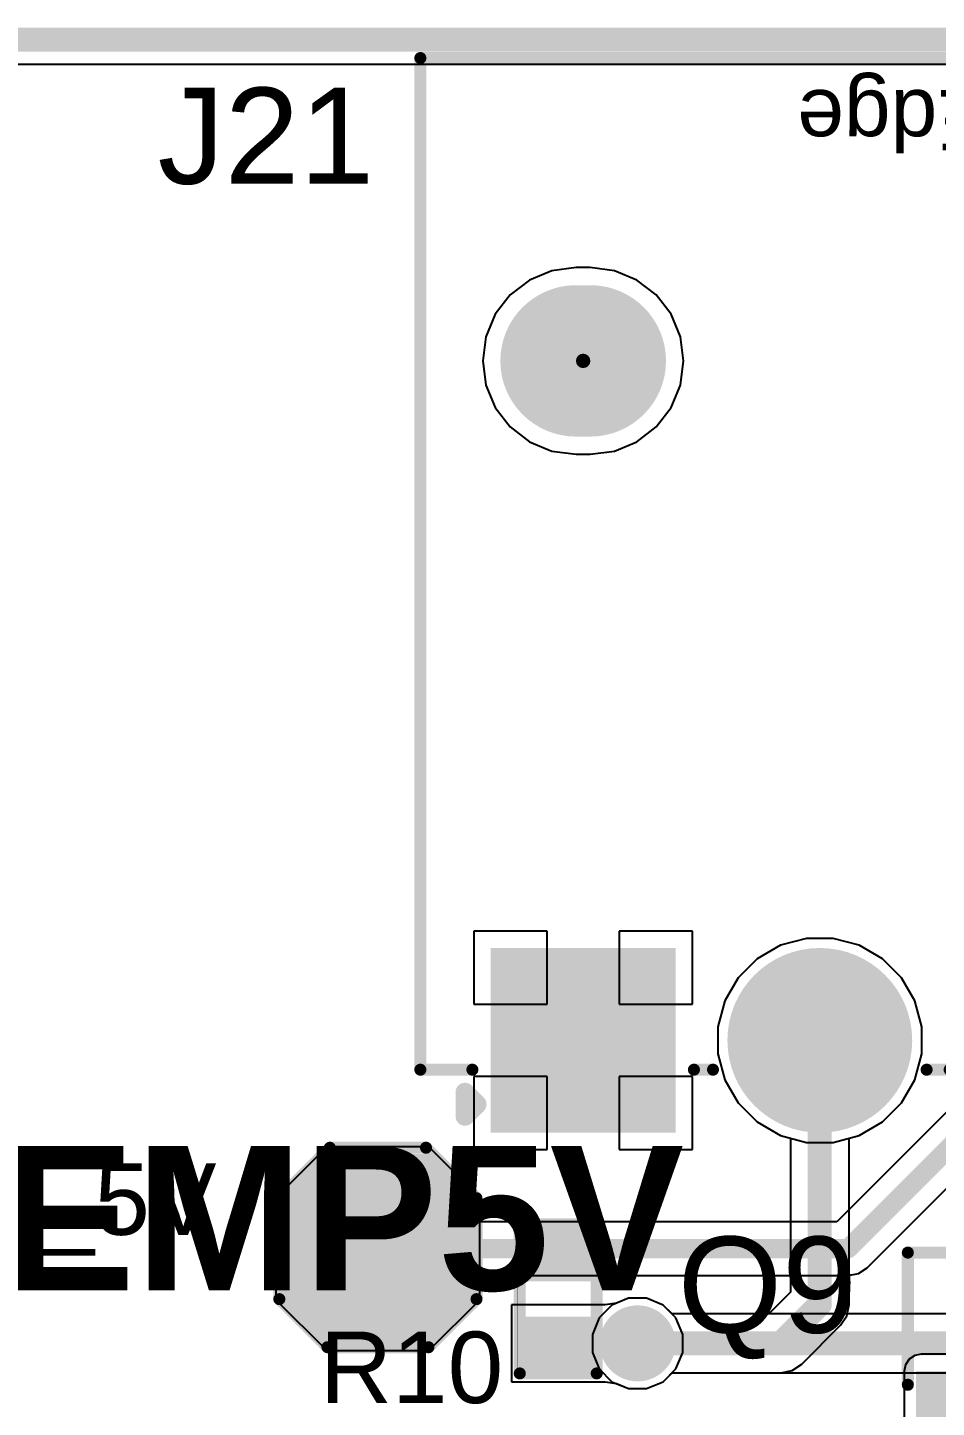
# Model space of a CAD drawing. Header units: inches. Extents: x -0.91 to 3.86, y -0.82 to 4.16.
# Drawn here: x 0.629 to 1.007, y 3.581 to 4.155 of the extents above; entities that cross this region are included whole.
import ezdxf

# ---------------------------------------------------------------- set-up
doc = ezdxf.new("R2010")
doc.units = ezdxf.units.IN
doc.header["$MEASUREMENT"] = 0
for name, color, linetype in [('Board Outline', 216, 'Continuous'), ('Bottom Layer 1', 5, 'Continuous'), ('Bottom Solder', 6, 'Continuous'), ('GND+Signal', 16, 'Continuous'), ('Mechanical 17', 56, 'Continuous'), ('Multi-Layer', 9, 'Continuous'), ('Pad Holes', 156, 'Continuous'), ('PWR+Signal', 76, 'Continuous'), ('Top Layer 1', 1, 'Continuous'), ('Top Overlay', 2, 'Continuous'), ('Top Paste', 8, 'Continuous'), ('Top Solder', 216, 'Continuous'), ('Via Holes', 16, 'Continuous')]:
    doc.layers.add(name, color=color, linetype=linetype)
doc.styles.add('Arial', font='', dxfattribs={"height": 0.2})
doc.styles.add('Arial_Bold', font='', dxfattribs={"height": 0.2})
doc.styles.get('Arial').set_extended_font_data('Arial')
doc.styles.get('Arial_Bold').set_extended_font_data('Arial', bold=True)

# ---------------------------------------------------------------- blocks, each defined once
blk = doc.blocks.new('SOT_23_82')
at = {"layer": 'Top Layer 1'}
for points in [[(-0.01614, 0.05748), (0.01614, 0.05748), (0.01614, 0.02126), (-0.01614, 0.02126)], [(-0.05354, -0.02126), (-0.02126, -0.02126), (-0.02126, -0.05748), (-0.05354, -0.05748)], [(0.02126, -0.02126), (0.05354, -0.02126), (0.05354, -0.05748), (0.02126, -0.05748)]]:
    blk.add_hatch(color=1, dxfattribs=at).paths.add_polyline_path(points)
at = {"layer": 'Top Paste'}
for points in [[(-0.01614, 0.05748), (0.01614, 0.05748), (0.01614, 0.02126), (-0.01614, 0.02126)], [(-0.05354, -0.02126), (-0.02126, -0.02126), (-0.02126, -0.05748), (-0.05354, -0.05748)], [(0.02126, -0.02126), (0.05354, -0.02126), (0.05354, -0.05748), (0.02126, -0.05748)]]:
    blk.add_hatch(color=8, dxfattribs=at).paths.add_polyline_path(points)
at = {"layer": 'Top Solder'}
for points in [[(-0.02014, 0.06148), (0.02014, 0.06148), (0.02014, 0.01726), (-0.02014, 0.01726)], [(-0.05754, -0.01726), (-0.01726, -0.01726), (-0.01726, -0.06148), (-0.05754, -0.06148)], [(0.01726, -0.01726), (0.05754, -0.01726), (0.05754, -0.06148), (0.01726, -0.06148)]]:
    blk.add_hatch(color=216, dxfattribs=at).paths.add_polyline_path(points)
at = {"layer": 'Top Overlay'}
for points in [[(-0.061, -0.023, 0.005, 0.005, 0), (-0.061, 0.032, 0.005, 0.005, 0)], [(-0.061, 0.032, 0.005, 0.005, 0), (-0.022, 0.032, 0.005, 0.005, 0)], [(0.022, 0.032, 0.005, 0.005, 0), (0.061, 0.032, 0.005, 0.005, 0)], [(0.061, -0.023, 0.005, 0.005, 0), (0.061, 0.032, 0.005, 0.005, 0)], [(-0.013, -0.031, 0.005, 0.005, 0), (0.013, -0.031, 0.005, 0.005, 0)], [(-0.066, -0.041, 0.005, 0.005, 0), (-0.061, -0.046, 0.005, 0.005, 0)], [(-0.066, -0.051, 0.005, 0.005, 0), (-0.066, -0.041, 0.005, 0.005, 0)], [(-0.066, -0.051, 0.005, 0.005, 0), (-0.061, -0.046, 0.005, 0.005, 0)]]:
    blk.add_lwpolyline(points, format="xyseb", dxfattribs=at)
for points in [[(-0.06225, 0.032, 0.0025, 0.0025, 1), (-0.05975, 0.032, 0.0025, 0.0025, 1)], [(-0.06225, 0.032, 0.0025, 0.0025, 1), (-0.05975, 0.032, 0.0025, 0.0025, 1)], [(-0.02325, 0.032, 0.0025, 0.0025, 1), (-0.02075, 0.032, 0.0025, 0.0025, 1)], [(0.02075, 0.032, 0.0025, 0.0025, 1), (0.02325, 0.032, 0.0025, 0.0025, 1)], [(0.05975, 0.032, 0.0025, 0.0025, 1), (0.06225, 0.032, 0.0025, 0.0025, 1)], [(0.05975, 0.032, 0.0025, 0.0025, 1), (0.06225, 0.032, 0.0025, 0.0025, 1)], [(-0.06225, -0.023, 0.0025, 0.0025, 1), (-0.05975, -0.023, 0.0025, 0.0025, 1)], [(0.05975, -0.023, 0.0025, 0.0025, 1), (0.06225, -0.023, 0.0025, 0.0025, 1)], [(-0.01425, -0.031, 0.0025, 0.0025, 1), (-0.01175, -0.031, 0.0025, 0.0025, 1)], [(0.01175, -0.031, 0.0025, 0.0025, 1), (0.01425, -0.031, 0.0025, 0.0025, 1)], [(-0.06725, -0.041, 0.0025, 0.0025, 1), (-0.06475, -0.041, 0.0025, 0.0025, 1)], [(-0.06725, -0.041, 0.0025, 0.0025, 1), (-0.06475, -0.041, 0.0025, 0.0025, 1)], [(-0.06225, -0.046, 0.0025, 0.0025, 1), (-0.05975, -0.046, 0.0025, 0.0025, 1)], [(-0.06225, -0.046, 0.0025, 0.0025, 1), (-0.05975, -0.046, 0.0025, 0.0025, 1)], [(-0.06725, -0.051, 0.0025, 0.0025, 1), (-0.06475, -0.051, 0.0025, 0.0025, 1)], [(-0.06725, -0.051, 0.0025, 0.0025, 1), (-0.06475, -0.051, 0.0025, 0.0025, 1)]]:
    blk.add_lwpolyline(points, format="xyseb", close=True, dxfattribs=at)
blk = doc.blocks.new('R___0402_137')
at = {"layer": 'Top Layer 1'}
for points in [[(-0.0275, -0.0125), (-0.0275, 0.0125), (-0.0095, 0.0125), (-0.0095, -0.0125)], [(0.0095, -0.0125), (0.0095, 0.0125), (0.0275, 0.0125), (0.0275, -0.0125)]]:
    blk.add_hatch(color=1, dxfattribs=at).paths.add_polyline_path(points)
at = {"layer": 'Top Paste'}
for points in [[(-0.0275, -0.0125), (-0.0275, 0.0125), (-0.0095, 0.0125), (-0.0095, -0.0125)], [(0.0095, -0.0125), (0.0095, 0.0125), (0.0275, 0.0125), (0.0275, -0.0125)]]:
    blk.add_hatch(color=8, dxfattribs=at).paths.add_polyline_path(points)
at = {"layer": 'Top Solder'}
for points in [[(-0.02967, -0.01466), (-0.02967, 0.01467), (-0.00734, 0.01467), (-0.00734, -0.01466)], [(0.00733, -0.01466), (0.00733, 0.01467), (0.02966, 0.01467), (0.02966, -0.01466)]]:
    blk.add_hatch(color=216, dxfattribs=at).paths.add_polyline_path(points)
at = {"layer": 'Top Overlay'}
for points in [[(-0.031, -0.016, 0.005, 0.005, 0), (-0.031, 0.016, 0.005, 0.005, 0)], [(0.031, 0.016, 0.005, 0.005, 0), (-0.031, 0.016, 0.005, 0.005, 0)], [(0.031, -0.016, 0.005, 0.005, 0), (0.031, 0.016, 0.005, 0.005, 0)], [(0.031, -0.016, 0.005, 0.005, 0), (-0.031, -0.016, 0.005, 0.005, 0)], [(0.032, -0.017, 0.000127, 0.000127, 0), (-0.032, -0.017, 0.000127, 0.000127, 0)]]:
    blk.add_lwpolyline(points, format="xyseb", dxfattribs=at)
for points in [[(-0.03225, 0.016, 0.0025, 0.0025, 1), (-0.02975, 0.016, 0.0025, 0.0025, 1)], [(-0.03225, 0.016, 0.0025, 0.0025, 1), (-0.02975, 0.016, 0.0025, 0.0025, 1)], [(0.02975, 0.016, 0.0025, 0.0025, 1), (0.03225, 0.016, 0.0025, 0.0025, 1)], [(0.02975, 0.016, 0.0025, 0.0025, 1), (0.03225, 0.016, 0.0025, 0.0025, 1)], [(-0.03225, -0.016, 0.0025, 0.0025, 1), (-0.02975, -0.016, 0.0025, 0.0025, 1)], [(-0.03225, -0.016, 0.0025, 0.0025, 1), (-0.02975, -0.016, 0.0025, 0.0025, 1)], [(-0.03203, -0.017, 0.0000635, 0.0000635, 1), (-0.03197, -0.017, 0.0000635, 0.0000635, 1)], [(0.02975, -0.016, 0.0025, 0.0025, 1), (0.03225, -0.016, 0.0025, 0.0025, 1)], [(0.02975, -0.016, 0.0025, 0.0025, 1), (0.03225, -0.016, 0.0025, 0.0025, 1)], [(0.03197, -0.017, 0.0000635, 0.0000635, 1), (0.03203, -0.017, 0.0000635, 0.0000635, 1)]]:
    blk.add_lwpolyline(points, format="xyseb", close=True, dxfattribs=at)
blk = doc.blocks.new('T____P______TH_1_8___H_________0_92___189')
at = {"layer": 'Bottom Layer 1'}
blk.add_hatch(color=5, dxfattribs=at).paths.add_polyline_path([(0.01772, 0.03543), (-0.01772, 0.03543), (-0.03543, 0.01772), (-0.03543, -0.01772), (-0.01772, -0.03543), (0.01772, -0.03543), (0.03543, -0.01772), (0.03543, 0.01772)])
at = {"layer": 'Bottom Solder'}
blk.add_hatch(color=6, dxfattribs=at).paths.add_polyline_path([(0.01972, 0.03943), (-0.01972, 0.03943), (-0.03943, 0.01972), (-0.03943, -0.01972), (-0.01972, -0.03943), (0.01972, -0.03943), (0.03943, -0.01972), (0.03943, 0.01972)])
at = {"layer": 'GND+Signal'}
blk.add_hatch(color=16, dxfattribs=at).paths.add_polyline_path([(0.01772, 0.03543), (-0.01772, 0.03543), (-0.03543, 0.01772), (-0.03543, -0.01772), (-0.01772, -0.03543), (0.01772, -0.03543), (0.03543, -0.01772), (0.03543, 0.01772)])
at = {"layer": 'Multi-Layer'}
blk.add_hatch(color=9, dxfattribs=at).paths.add_polyline_path([(0.01772, 0.03543), (-0.01772, 0.03543), (-0.03543, 0.01772), (-0.03543, -0.01772), (-0.01772, -0.03543), (0.01772, -0.03543), (0.03543, -0.01772), (0.03543, 0.01772)])
at = {"layer": 'Pad Holes'}
h = blk.add_hatch(color=7, dxfattribs=at)
edge = h.paths.add_edge_path()
edge.add_arc((0, 0), 0.01811, 0, 360)
at = {"layer": 'PWR+Signal'}
blk.add_hatch(color=76, dxfattribs=at).paths.add_polyline_path([(0.01772, 0.03543), (-0.01772, 0.03543), (-0.03543, 0.01772), (-0.03543, -0.01772), (-0.01772, -0.03543), (0.01772, -0.03543), (0.03543, -0.01772), (0.03543, 0.01772)])
at = {"layer": 'Top Layer 1'}
blk.add_hatch(color=1, dxfattribs=at).paths.add_polyline_path([(0.01772, 0.03543), (-0.01772, 0.03543), (-0.03543, 0.01772), (-0.03543, -0.01772), (-0.01772, -0.03543), (0.01772, -0.03543), (0.03543, -0.01772), (0.03543, 0.01772)])
at = {"layer": 'Top Solder'}
blk.add_hatch(color=216, dxfattribs=at).paths.add_polyline_path([(0.01972, 0.03943), (-0.01972, 0.03943), (-0.03943, 0.01972), (-0.03943, -0.01972), (-0.01972, -0.03943), (0.01972, -0.03943), (0.03943, -0.01972), (0.03943, 0.01972)])
at = {"layer": 'Top Overlay'}
for points in [[(-0.041, 0.021, 0.005, 0.005, 0), (-0.02, 0.042, 0.005, 0.005, 0)], [(-0.02, 0.042, 0.005, 0.005, 0), (0.02, 0.042, 0.005, 0.005, 0)], [(0.02, 0.042, 0.005, 0.005, 0), (0.041, 0.021, 0.005, 0.005, 0)], [(-0.041, -0.021, 0.005, 0.005, 0), (-0.041, 0.021, 0.005, 0.005, 0)], [(0.041, -0.021, 0.005, 0.005, 0), (0.041, 0.021, 0.005, 0.005, 0)], [(-0.041, -0.021, 0.005, 0.005, 0), (-0.021, -0.041, 0.005, 0.005, 0)], [(0.021, -0.041, 0.005, 0.005, 0), (0.041, -0.021, 0.005, 0.005, 0)], [(-0.02, -0.041, 0.005, 0.005, 0), (0.021, -0.041, 0.005, 0.005, 0)]]:
    blk.add_lwpolyline(points, format="xyseb", dxfattribs=at)
for points in [[(-0.02125, 0.042, 0.0025, 0.0025, 1), (-0.01875, 0.042, 0.0025, 0.0025, 1)], [(-0.02125, 0.042, 0.0025, 0.0025, 1), (-0.01875, 0.042, 0.0025, 0.0025, 1)], [(0.01875, 0.042, 0.0025, 0.0025, 1), (0.02125, 0.042, 0.0025, 0.0025, 1)], [(0.01875, 0.042, 0.0025, 0.0025, 1), (0.02125, 0.042, 0.0025, 0.0025, 1)], [(-0.04225, 0.021, 0.0025, 0.0025, 1), (-0.03975, 0.021, 0.0025, 0.0025, 1)], [(-0.04225, 0.021, 0.0025, 0.0025, 1), (-0.03975, 0.021, 0.0025, 0.0025, 1)], [(0.03975, 0.021, 0.0025, 0.0025, 1), (0.04225, 0.021, 0.0025, 0.0025, 1)], [(0.03975, 0.021, 0.0025, 0.0025, 1), (0.04225, 0.021, 0.0025, 0.0025, 1)], [(-0.04225, -0.021, 0.0025, 0.0025, 1), (-0.03975, -0.021, 0.0025, 0.0025, 1)], [(-0.04225, -0.021, 0.0025, 0.0025, 1), (-0.03975, -0.021, 0.0025, 0.0025, 1)], [(0.03975, -0.021, 0.0025, 0.0025, 1), (0.04225, -0.021, 0.0025, 0.0025, 1)], [(0.03975, -0.021, 0.0025, 0.0025, 1), (0.04225, -0.021, 0.0025, 0.0025, 1)], [(-0.02225, -0.041, 0.0025, 0.0025, 1), (-0.01975, -0.041, 0.0025, 0.0025, 1)], [(-0.02125, -0.041, 0.0025, 0.0025, 1), (-0.01875, -0.041, 0.0025, 0.0025, 1)], [(0.01975, -0.041, 0.0025, 0.0025, 1), (0.02225, -0.041, 0.0025, 0.0025, 1)], [(0.01975, -0.041, 0.0025, 0.0025, 1), (0.02225, -0.041, 0.0025, 0.0025, 1)]]:
    blk.add_lwpolyline(points, format="xyseb", close=True, dxfattribs=at)
blk = doc.blocks.new('1053131304_191')
at = {"layer": 'Bottom Layer 1'}
h = blk.add_hatch(color=5, dxfattribs=at)
edge = h.paths.add_edge_path()
edge.add_arc((-0.14764, 0.14134), 0.03543, 0, 360)
h = blk.add_hatch(color=5, dxfattribs=at)
edge = h.paths.add_edge_path()
edge.add_arc((-0.04921, 0.14134), 0.03543, 0, 360)
h = blk.add_hatch(color=5, dxfattribs=at)
edge = h.paths.add_edge_path()
edge.add_arc((0.04921, 0.14134), 0.03543, 0, 360)
blk.add_hatch(color=5, dxfattribs=at).paths.add_polyline_path([(0.1122, 0.17677), (0.18307, 0.17677), (0.18307, 0.1059), (0.1122, 0.1059)])
at = {"layer": 'Bottom Solder'}
h = blk.add_hatch(color=6, dxfattribs=at)
edge = h.paths.add_edge_path()
edge.add_arc((-0.14764, 0.14134), 0.03843, 0, 360)
h = blk.add_hatch(color=6, dxfattribs=at)
edge = h.paths.add_edge_path()
edge.add_arc((-0.04921, 0.14134), 0.03843, 0, 360)
h = blk.add_hatch(color=6, dxfattribs=at)
edge = h.paths.add_edge_path()
edge.add_arc((0.04921, 0.14134), 0.03843, 0, 360)
blk.add_hatch(color=6, dxfattribs=at).paths.add_polyline_path([(0.1092, 0.17977), (0.18607, 0.17977), (0.18607, 0.1029), (0.1092, 0.1029)])
h = blk.add_hatch(color=6, dxfattribs=at)
edge = h.paths.add_edge_path()
edge.add_arc((-0.14764, -0.14134), 0.003, 0, 360)
h = blk.add_hatch(color=6, dxfattribs=at)
edge = h.paths.add_edge_path()
edge.add_arc((0.14764, -0.14134), 0.003, 0, 360)
at = {"layer": 'GND+Signal'}
h = blk.add_hatch(color=16, dxfattribs=at)
edge = h.paths.add_edge_path()
edge.add_arc((-0.14764, 0.14134), 0.03543, 0, 360)
h = blk.add_hatch(color=16, dxfattribs=at)
edge = h.paths.add_edge_path()
edge.add_arc((-0.04921, 0.14134), 0.03543, 0, 360)
h = blk.add_hatch(color=16, dxfattribs=at)
edge = h.paths.add_edge_path()
edge.add_arc((0.04921, 0.14134), 0.03543, 0, 360)
blk.add_hatch(color=16, dxfattribs=at).paths.add_polyline_path([(0.1122, 0.17677), (0.18307, 0.17677), (0.18307, 0.1059), (0.1122, 0.1059)])
at = {"layer": 'Multi-Layer'}
h = blk.add_hatch(color=9, dxfattribs=at)
edge = h.paths.add_edge_path()
edge.add_arc((-0.14764, 0.14134), 0.03543, 0, 360)
h = blk.add_hatch(color=9, dxfattribs=at)
edge = h.paths.add_edge_path()
edge.add_arc((-0.04921, 0.14134), 0.03543, 0, 360)
h = blk.add_hatch(color=9, dxfattribs=at)
edge = h.paths.add_edge_path()
edge.add_arc((0.04921, 0.14134), 0.03543, 0, 360)
blk.add_hatch(color=9, dxfattribs=at).paths.add_polyline_path([(0.1122, 0.17677), (0.18307, 0.17677), (0.18307, 0.1059), (0.1122, 0.1059)])
at = {"layer": 'Pad Holes'}
h = blk.add_hatch(color=7, dxfattribs=at)
edge = h.paths.add_edge_path()
edge.add_arc((-0.14764, 0.14134), 0.02362, 0, 360)
h = blk.add_hatch(color=7, dxfattribs=at)
edge = h.paths.add_edge_path()
edge.add_arc((-0.04921, 0.14134), 0.02362, 0, 360)
h = blk.add_hatch(color=7, dxfattribs=at)
edge = h.paths.add_edge_path()
edge.add_arc((0.04921, 0.14134), 0.02362, 0, 360)
h = blk.add_hatch(color=7, dxfattribs=at)
edge = h.paths.add_edge_path()
edge.add_arc((0.14764, 0.14134), 0.02362, 0, 360)
h = blk.add_hatch(color=7, dxfattribs=at)
edge = h.paths.add_edge_path()
edge.add_arc((-0.14764, -0.14134), 0.03189, 0, 360)
h = blk.add_hatch(color=7, dxfattribs=at)
edge = h.paths.add_edge_path()
edge.add_arc((0.14468, -0.14134), 0.0315, 90, 270)
edge.add_line((0.14468, -0.17283), (0.15059, -0.17283))
edge.add_arc((0.15059, -0.14134), 0.0315, 270, 450)
edge.add_line((0.15059, -0.10984), (0.14468, -0.10984))
at = {"layer": 'PWR+Signal'}
h = blk.add_hatch(color=76, dxfattribs=at)
edge = h.paths.add_edge_path()
edge.add_arc((-0.14764, 0.14134), 0.03543, 0, 360)
h = blk.add_hatch(color=76, dxfattribs=at)
edge = h.paths.add_edge_path()
edge.add_arc((-0.04921, 0.14134), 0.03543, 0, 360)
h = blk.add_hatch(color=76, dxfattribs=at)
edge = h.paths.add_edge_path()
edge.add_arc((0.04921, 0.14134), 0.03543, 0, 360)
blk.add_hatch(color=76, dxfattribs=at).paths.add_polyline_path([(0.1122, 0.17677), (0.18307, 0.17677), (0.18307, 0.1059), (0.1122, 0.1059)])
at = {"layer": 'Top Layer 1'}
h = blk.add_hatch(color=1, dxfattribs=at)
edge = h.paths.add_edge_path()
edge.add_arc((-0.14764, 0.14134), 0.03543, 0, 360)
h = blk.add_hatch(color=1, dxfattribs=at)
edge = h.paths.add_edge_path()
edge.add_arc((-0.04921, 0.14134), 0.03543, 0, 360)
h = blk.add_hatch(color=1, dxfattribs=at)
edge = h.paths.add_edge_path()
edge.add_arc((0.04921, 0.14134), 0.03543, 0, 360)
blk.add_hatch(color=1, dxfattribs=at).paths.add_polyline_path([(0.1122, 0.17677), (0.18307, 0.17677), (0.18307, 0.1059), (0.1122, 0.1059)])
at = {"layer": 'Top Solder'}
h = blk.add_hatch(color=216, dxfattribs=at)
edge = h.paths.add_edge_path()
edge.add_arc((-0.14764, 0.14134), 0.03843, 0, 360)
h = blk.add_hatch(color=216, dxfattribs=at)
edge = h.paths.add_edge_path()
edge.add_arc((-0.04921, 0.14134), 0.03843, 0, 360)
h = blk.add_hatch(color=216, dxfattribs=at)
edge = h.paths.add_edge_path()
edge.add_arc((0.04921, 0.14134), 0.03843, 0, 360)
blk.add_hatch(color=216, dxfattribs=at).paths.add_polyline_path([(0.1092, 0.17977), (0.18607, 0.17977), (0.18607, 0.1029), (0.1092, 0.1029)])
h = blk.add_hatch(color=216, dxfattribs=at)
edge = h.paths.add_edge_path()
edge.add_arc((-0.14764, -0.14134), 0.003, 0, 360)
h = blk.add_hatch(color=216, dxfattribs=at)
edge = h.paths.add_edge_path()
edge.add_arc((0.14764, -0.14134), 0.003, 0, 360)
at = {"layer": 'Top Overlay'}
for points in [[(0.19677, 0.17292, 0.00787, 0.00787, 0), (0.19177, 0.16792, 0.00787, 0.00787, 0)], [(0.19677, 0.17292, 0.00787, 0.00787, 0), (0.19677, 0.16292, 0.00787, 0.00787, 0)], [(0.19677, 0.16292, 0.00787, 0.00787, 0), (0.19177, 0.16792, 0.00787, 0.00787, 0)], [(-0.21535, 0.15354, 0.005, 0.005, 0), (-0.21535, -0.26732, 0.005, 0.005, 0)], [(-0.1937, 0.15354, 0.005, 0.005, 0), (-0.21535, 0.15354, 0.005, 0.005, 0)], [(-0.09363, 0.15354, 0.005, 0.005, 0), (-0.10322, 0.15354, 0.005, 0.005, 0)], [(0.0048, 0.15354, 0.005, 0.005, 0), (-0.00479, 0.15354, 0.005, 0.005, 0)], [(0.10157, 0.15354, 0.005, 0.005, 0), (0.09363, 0.15354, 0.005, 0.005, 0)], [(0.21535, 0.15354, 0.005, 0.005, 0), (0.1937, 0.15354, 0.005, 0.005, 0)], [(0.21535, 0.15354, 0.005, 0.005, 0), (0.21535, -0.26732, 0.005, 0.005, 0)], [(0.21535, -0.26732, 0.005, 0.005, 0), (-0.21535, -0.26732, 0.005, 0.005, 0)], [(0.21535, -0.26732, 0.005, 0.005, 0), (-0.21535, -0.26732, 0.005, 0.005, 0)]]:
    blk.add_lwpolyline(points, format="xyseb", dxfattribs=at)
for points in [[(0.1948, 0.17292, 0.00394, 0.00394, 1), (0.19874, 0.17292, 0.00394, 0.00394, 1)], [(0.1948, 0.17292, 0.00394, 0.00394, 1), (0.19874, 0.17292, 0.00394, 0.00394, 1)], [(0.1898, 0.16792, 0.00394, 0.00394, 1), (0.19374, 0.16792, 0.00394, 0.00394, 1)], [(0.1898, 0.16792, 0.00394, 0.00394, 1), (0.19374, 0.16792, 0.00394, 0.00394, 1)], [(0.1948, 0.16292, 0.00394, 0.00394, 1), (0.19874, 0.16292, 0.00394, 0.00394, 1)], [(0.1948, 0.16292, 0.00394, 0.00394, 1), (0.19874, 0.16292, 0.00394, 0.00394, 1)], [(-0.2166, 0.15354, 0.0025, 0.0025, 1), (-0.2141, 0.15354, 0.0025, 0.0025, 1)], [(-0.2166, 0.15354, 0.0025, 0.0025, 1), (-0.2141, 0.15354, 0.0025, 0.0025, 1)], [(-0.19495, 0.15354, 0.0025, 0.0025, 1), (-0.19245, 0.15354, 0.0025, 0.0025, 1)], [(-0.10447, 0.15354, 0.0025, 0.0025, 1), (-0.10197, 0.15354, 0.0025, 0.0025, 1)], [(-0.09488, 0.15354, 0.0025, 0.0025, 1), (-0.09238, 0.15354, 0.0025, 0.0025, 1)], [(-0.00604, 0.15354, 0.0025, 0.0025, 1), (-0.00354, 0.15354, 0.0025, 0.0025, 1)], [(0.00355, 0.15354, 0.0025, 0.0025, 1), (0.00605, 0.15354, 0.0025, 0.0025, 1)], [(0.09238, 0.15354, 0.0025, 0.0025, 1), (0.09488, 0.15354, 0.0025, 0.0025, 1)], [(0.10032, 0.15354, 0.0025, 0.0025, 1), (0.10282, 0.15354, 0.0025, 0.0025, 1)], [(0.19245, 0.15354, 0.0025, 0.0025, 1), (0.19495, 0.15354, 0.0025, 0.0025, 1)], [(0.2141, 0.15354, 0.0025, 0.0025, 1), (0.2166, 0.15354, 0.0025, 0.0025, 1)], [(0.2141, 0.15354, 0.0025, 0.0025, 1), (0.2166, 0.15354, 0.0025, 0.0025, 1)], [(-0.2166, -0.26732, 0.0025, 0.0025, 1), (-0.2141, -0.26732, 0.0025, 0.0025, 1)], [(-0.2166, -0.26732, 0.0025, 0.0025, 1), (-0.2141, -0.26732, 0.0025, 0.0025, 1)], [(-0.2166, -0.26732, 0.0025, 0.0025, 1), (-0.2141, -0.26732, 0.0025, 0.0025, 1)], [(0.2141, -0.26732, 0.0025, 0.0025, 1), (0.2166, -0.26732, 0.0025, 0.0025, 1)], [(0.2141, -0.26732, 0.0025, 0.0025, 1), (0.2166, -0.26732, 0.0025, 0.0025, 1)], [(0.2141, -0.26732, 0.0025, 0.0025, 1), (0.2166, -0.26732, 0.0025, 0.0025, 1)]]:
    blk.add_lwpolyline(points, format="xyseb", close=True, dxfattribs=at)
at = {"layer": 'Top Overlay', "style": 'Arial'}
blk.add_text('PCB Edge', height=0.025, dxfattribs=at).set_placement((-0.10443, -0.25399))

msp = doc.modelspace()

# ---------------------------------------------------------------- hatches: boundary and pattern name
at = {"layer": 'Bottom Layer 1'}
h = msp.add_hatch(color=5, dxfattribs=at)
edge = h.paths.add_edge_path()
edge.add_arc((0.883, 3.60761), 0.01181, 0, 360)
at = {"layer": 'Bottom Solder'}
h = msp.add_hatch(color=6, dxfattribs=at)
edge = h.paths.add_edge_path()
edge.add_arc((0.883, 3.60761), 0.01581, 0, 360)
at = {"layer": 'GND+Signal'}
h = msp.add_hatch(color=16, dxfattribs=at)
edge = h.paths.add_edge_path()
edge.add_arc((0.883, 3.60761), 0.01181, 0, 360)
at = {"layer": 'PWR+Signal'}
h = msp.add_hatch(color=76, dxfattribs=at)
edge = h.paths.add_edge_path()
edge.add_arc((0.883, 3.60761), 0.01181, 0, 360)
at = {"layer": 'Top Layer 1'}
h = msp.add_hatch(color=1, dxfattribs=at)
edge = h.paths.add_edge_path()
edge.add_arc((0.883, 3.60761), 0.01181, 0, 360)
msp.add_hatch(color=1, dxfattribs=at).paths.add_polyline_path([(1.001, 3.506), (1.034, 3.506), (1.034, 3.596), (1.001, 3.596)])
at = {"layer": 'Via Holes'}
h = msp.add_hatch(color=7, dxfattribs=at)
edge = h.paths.add_edge_path()
edge.add_arc((0.883, 3.60761), 0.00591, 0, 360)

# ---------------------------------------------------------------- linework, layer by layer
at = {"layer": 'Board Outline'}
msp.add_lwpolyline([(0, 4.15, 0.01, 0.01, 0), (3.85, 4.15, 0.01, 0.01, 0)], format="xyseb", dxfattribs=at)
at = {"layer": 'Bottom Layer 1'}
for p, q in [((0.0102, 4.1398), (1.62549, 4.1398)), ((0.84736, 4.05384), (0.838, 4.04996)), ((0.85741, 4.05517), (0.84736, 4.05384)), ((0.86332, 4.05517), (0.85741, 4.05517)), ((0.87337, 4.05384), (0.86332, 4.05517)), ((0.88273, 4.04996), (0.87337, 4.05384)), ((0.838, 4.04996), (0.82995, 4.04379)), ((0.89077, 4.04379), (0.88273, 4.04996)), ((0.82995, 4.04379), (0.82378, 4.03575)), ((0.89694, 4.03575), (0.89077, 4.04379)), ((0.82378, 4.03575), (0.8199, 4.02639)), ((0.90082, 4.02639), (0.89694, 4.03575)), ((0.8199, 4.02639), (0.81858, 4.01634)), ((0.90214, 4.01634), (0.90082, 4.02639)), ((0.81858, 4.01634), (0.8199, 4.00629)), ((0.90082, 4.00629), (0.90214, 4.01634)), ((0.8199, 4.00629), (0.82378, 3.99692)), ((0.89694, 3.99692), (0.90082, 4.00629)), ((0.82378, 3.99692), (0.82995, 3.98888)), ((0.89077, 3.98888), (0.89694, 3.99692)), ((0.82995, 3.98888), (0.838, 3.98271)), ((0.88273, 3.98271), (0.89077, 3.98888)), ((0.838, 3.98271), (0.84736, 3.97883)), ((0.84736, 3.97883), (0.85741, 3.97751)), ((0.86332, 3.97751), (0.87337, 3.97883)), ((0.87337, 3.97883), (0.88273, 3.98271)), ((0.85741, 3.97751), (0.86332, 3.97751)), ((0.84536, 3.77909), (0.81493, 3.77909)), ((0.81493, 3.77909), (0.81493, 3.74866)), ((0.84536, 3.74866), (0.84536, 3.77909)), ((0.9058, 3.77909), (0.87536, 3.77909)), ((0.87536, 3.77909), (0.87536, 3.74866)), ((0.9058, 3.74866), (0.9058, 3.77909)), ((0.94241, 3.7732), (0.93273, 3.76762)), ((0.9532, 3.7761), (0.94241, 3.7732)), ((0.96437, 3.7761), (0.9532, 3.7761)), ((0.97517, 3.7732), (0.96437, 3.7761)), ((0.98484, 3.76762), (0.97517, 3.7732)), ((0.93273, 3.76762), (0.92483, 3.75972)), ((0.99274, 3.75972), (0.98484, 3.76762)), ((0.92483, 3.75972), (0.91925, 3.75004)), ((0.99833, 3.75004), (0.99274, 3.75972)), ((0.81493, 3.74866), (0.84536, 3.74866)), ((0.87536, 3.74866), (0.9058, 3.74866)), ((0.91925, 3.75004), (0.91635, 3.73925)), ((1.00122, 3.73925), (0.99833, 3.75004)), ((0.91635, 3.73925), (0.91635, 3.72808)), ((1.00122, 3.72808), (1.00122, 3.73925)), ((0.91635, 3.72808), (0.91925, 3.71728)), ((0.99833, 3.71728), (1.00122, 3.72808)), ((0.84536, 3.71866), (0.81493, 3.71866)), ((0.81493, 3.71866), (0.81493, 3.68823)), ((0.84536, 3.68823), (0.84536, 3.71866)), ((0.9058, 3.71866), (0.87536, 3.71866)), ((0.87536, 3.71866), (0.87536, 3.68823)), ((0.9058, 3.68823), (0.9058, 3.71866)), ((0.91925, 3.71728), (0.92483, 3.70761)), ((0.99274, 3.70761), (0.99833, 3.71728)), ((1.02034, 3.71265), (0.96591, 3.65822)), ((0.92483, 3.70761), (0.93273, 3.69971)), ((0.98484, 3.69971), (0.99274, 3.70761)), ((0.93273, 3.69971), (0.94241, 3.69412)), ((0.97517, 3.69412), (0.98484, 3.69971)), ((0.97848, 3.63907), (1.03621, 3.69679)), ((0.94241, 3.69412), (0.9532, 3.69123)), ((0.9532, 3.69123), (0.96437, 3.69123)), ((0.96437, 3.69123), (0.97517, 3.69412)), ((0.75378, 3.68943), (0.73257, 3.66822)), ((0.79622, 3.68943), (0.75378, 3.68943)), ((0.81743, 3.66822), (0.79622, 3.68943)), ((0.81493, 3.68823), (0.84536, 3.68823)), ((0.87536, 3.68823), (0.9058, 3.68823)), ((0.73257, 3.66822), (0.73257, 3.62578)), ((0.81743, 3.65822), (0.81743, 3.66822)), ((0.96591, 3.65822), (0.81743, 3.65822)), ((0.81743, 3.62578), (0.81743, 3.63578)), ((0.81743, 3.63578), (0.97055, 3.63578)), ((0.97055, 3.63578), (0.97484, 3.63664)), ((0.97055, 3.63578), (0.97055, 3.63578)), ((0.97484, 3.63664), (0.97848, 3.63907)), ((0.73257, 3.62578), (0.75378, 3.60457)), ((0.79622, 3.60457), (0.81743, 3.62578)), ((0.87234, 3.62355), (0.86705, 3.61826)), ((0.87926, 3.62642), (0.87234, 3.62355)), ((0.88674, 3.62642), (0.87926, 3.62642)), ((0.89366, 3.62355), (0.88674, 3.62642)), ((0.89895, 3.61826), (0.89366, 3.62355)), ((0.86705, 3.61826), (0.86419, 3.61135)), ((0.90181, 3.61135), (0.89895, 3.61826)), ((0.86419, 3.61135), (0.86419, 3.60386)), ((0.90181, 3.60386), (0.90181, 3.61135)), ((0.75378, 3.60457), (0.79622, 3.60457)), ((0.86419, 3.60386), (0.86705, 3.59695)), ((0.89895, 3.59695), (0.90181, 3.60386)), ((0.86705, 3.59695), (0.87234, 3.59166)), ((0.89366, 3.59166), (0.89895, 3.59695)), ((0.87234, 3.59166), (0.87926, 3.5888)), ((0.87926, 3.5888), (0.88674, 3.5888)), ((0.88674, 3.5888), (0.89366, 3.59166))]:
    msp.add_line(p, q, dxfattribs=at)
for points in [[(0.97055, 3.647, 0.008, 0.008, 0), (1.05721, 3.73366, 0.008, 0.008, 0)], [(0.775, 3.647, 0.008, 0.008, 0), (0.97055, 3.647, 0.008, 0.008, 0)]]:
    msp.add_lwpolyline(points, format="xyseb", dxfattribs=at)
for points in [[(0.773, 3.647, 0.004, 0.004, 1), (0.777, 3.647, 0.004, 0.004, 1)], [(0.96855, 3.647, 0.004, 0.004, 1), (0.97255, 3.647, 0.004, 0.004, 1)], [(0.96855, 3.647, 0.004, 0.004, 1), (0.97255, 3.647, 0.004, 0.004, 1)]]:
    msp.add_lwpolyline(points, format="xyseb", close=True, dxfattribs=at)
at = {"layer": 'GND+Signal'}
for p, q in [((0.0102, 4.1398), (3.8398, 4.1398)), ((0.84736, 4.05384), (0.838, 4.04996)), ((0.85741, 4.05517), (0.84736, 4.05384)), ((0.86332, 4.05517), (0.85741, 4.05517)), ((0.87337, 4.05384), (0.86332, 4.05517)), ((0.88273, 4.04996), (0.87337, 4.05384)), ((0.838, 4.04996), (0.82995, 4.04379)), ((0.89077, 4.04379), (0.88273, 4.04996)), ((0.82995, 4.04379), (0.82378, 4.03575)), ((0.89694, 4.03575), (0.89077, 4.04379)), ((0.82378, 4.03575), (0.8199, 4.02639)), ((0.90082, 4.02639), (0.89694, 4.03575)), ((0.8199, 4.02639), (0.81858, 4.01634)), ((0.90214, 4.01634), (0.90082, 4.02639)), ((0.81858, 4.01634), (0.8199, 4.00629)), ((0.90082, 4.00629), (0.90214, 4.01634)), ((0.8199, 4.00629), (0.82378, 3.99692)), ((0.89694, 3.99692), (0.90082, 4.00629)), ((0.82378, 3.99692), (0.82995, 3.98888)), ((0.89077, 3.98888), (0.89694, 3.99692)), ((0.82995, 3.98888), (0.838, 3.98271)), ((0.88273, 3.98271), (0.89077, 3.98888)), ((0.838, 3.98271), (0.84736, 3.97883)), ((0.84736, 3.97883), (0.85741, 3.97751)), ((0.86332, 3.97751), (0.87337, 3.97883)), ((0.87337, 3.97883), (0.88273, 3.98271)), ((0.85741, 3.97751), (0.86332, 3.97751)), ((0.84536, 3.77909), (0.81493, 3.77909)), ((0.81493, 3.77909), (0.81493, 3.74866)), ((0.84536, 3.74866), (0.84536, 3.77909)), ((0.9058, 3.77909), (0.87536, 3.77909)), ((0.87536, 3.77909), (0.87536, 3.74866)), ((0.9058, 3.74866), (0.9058, 3.77909)), ((0.94241, 3.7732), (0.93273, 3.76762)), ((0.9532, 3.7761), (0.94241, 3.7732)), ((0.96437, 3.7761), (0.9532, 3.7761)), ((0.97517, 3.7732), (0.96437, 3.7761)), ((0.98484, 3.76762), (0.97517, 3.7732)), ((0.93273, 3.76762), (0.92483, 3.75972)), ((0.99274, 3.75972), (0.98484, 3.76762)), ((0.92483, 3.75972), (0.91925, 3.75004)), ((0.99833, 3.75004), (0.99274, 3.75972)), ((0.81493, 3.74866), (0.84536, 3.74866)), ((0.87536, 3.74866), (0.9058, 3.74866)), ((0.91925, 3.75004), (0.91635, 3.73925)), ((1.00122, 3.73925), (0.99833, 3.75004)), ((0.91635, 3.73925), (0.91635, 3.72808)), ((1.00122, 3.72808), (1.00122, 3.73925)), ((0.91635, 3.72808), (0.91925, 3.71728)), ((0.99833, 3.71728), (1.00122, 3.72808)), ((0.84536, 3.71866), (0.81493, 3.71866)), ((0.81493, 3.71866), (0.81493, 3.68823)), ((0.84536, 3.68823), (0.84536, 3.71866)), ((0.9058, 3.71866), (0.87536, 3.71866)), ((0.87536, 3.71866), (0.87536, 3.68823)), ((0.9058, 3.68823), (0.9058, 3.71866)), ((0.91925, 3.71728), (0.92483, 3.70761)), ((0.99274, 3.70761), (0.99833, 3.71728)), ((0.92483, 3.70761), (0.93273, 3.69971)), ((0.98484, 3.69971), (0.99274, 3.70761)), ((0.93273, 3.69971), (0.94241, 3.69412)), ((0.97517, 3.69412), (0.98484, 3.69971)), ((0.94241, 3.69412), (0.9532, 3.69123)), ((0.9532, 3.69123), (0.96437, 3.69123)), ((0.96437, 3.69123), (0.97517, 3.69412)), ((0.75378, 3.68943), (0.73257, 3.66822)), ((0.79622, 3.68943), (0.75378, 3.68943)), ((0.81743, 3.66822), (0.79622, 3.68943)), ((0.81493, 3.68823), (0.84536, 3.68823)), ((0.87536, 3.68823), (0.9058, 3.68823)), ((0.73257, 3.66822), (0.73257, 3.62578)), ((0.81743, 3.62578), (0.81743, 3.66822)), ((0.73257, 3.62578), (0.75378, 3.60457)), ((0.79622, 3.60457), (0.81743, 3.62578)), ((0.87234, 3.62355), (0.86705, 3.61826)), ((0.87926, 3.62642), (0.87234, 3.62355)), ((0.88674, 3.62642), (0.87926, 3.62642)), ((0.89366, 3.62355), (0.88674, 3.62642)), ((0.89737, 3.61984), (0.89366, 3.62355)), ((0.86705, 3.61826), (0.86419, 3.61135)), ((1.33539, 3.61984), (0.89737, 3.61984)), ((0.86419, 3.61135), (0.86419, 3.60386)), ((0.75378, 3.60457), (0.79622, 3.60457)), ((0.86419, 3.60386), (0.86705, 3.59695)), ((0.86705, 3.59695), (0.87234, 3.59166)), ((0.89366, 3.59166), (0.89737, 3.59537)), ((0.89737, 3.59537), (1.33033, 3.59537)), ((0.87234, 3.59166), (0.87926, 3.5888)), ((0.87926, 3.5888), (0.88674, 3.5888)), ((0.88674, 3.5888), (0.89366, 3.59166))]:
    msp.add_line(p, q, dxfattribs=at)
msp.add_lwpolyline([(0.883, 3.60761, 0.01, 0.01, 0), (1.33539, 3.60761, 0.01, 0.01, 0)], format="xyseb", dxfattribs=at)
msp.add_lwpolyline([(0.8805, 3.60761, 0.005, 0.005, 1), (0.8855, 3.60761, 0.005, 0.005, 1)], format="xyseb", close=True, dxfattribs=at)
at = {"layer": 'PWR+Signal'}
for p, q in [((0.0102, 4.1398), (3.8398, 4.1398)), ((0.84736, 4.05384), (0.838, 4.04996)), ((0.85741, 4.05517), (0.84736, 4.05384)), ((0.86332, 4.05517), (0.85741, 4.05517)), ((0.87337, 4.05384), (0.86332, 4.05517)), ((0.88273, 4.04996), (0.87337, 4.05384)), ((0.838, 4.04996), (0.82995, 4.04379)), ((0.89077, 4.04379), (0.88273, 4.04996)), ((0.82995, 4.04379), (0.82378, 4.03575)), ((0.89694, 4.03575), (0.89077, 4.04379)), ((0.82378, 4.03575), (0.8199, 4.02639)), ((0.90082, 4.02639), (0.89694, 4.03575)), ((0.8199, 4.02639), (0.81858, 4.01634)), ((0.90214, 4.01634), (0.90082, 4.02639)), ((0.81858, 4.01634), (0.8199, 4.00629)), ((0.90082, 4.00629), (0.90214, 4.01634)), ((0.8199, 4.00629), (0.82378, 3.99692)), ((0.89694, 3.99692), (0.90082, 4.00629)), ((0.82378, 3.99692), (0.82995, 3.98888)), ((0.89077, 3.98888), (0.89694, 3.99692)), ((0.82995, 3.98888), (0.838, 3.98271)), ((0.88273, 3.98271), (0.89077, 3.98888)), ((0.838, 3.98271), (0.84736, 3.97883)), ((0.84736, 3.97883), (0.85741, 3.97751)), ((0.86332, 3.97751), (0.87337, 3.97883)), ((0.87337, 3.97883), (0.88273, 3.98271)), ((0.85741, 3.97751), (0.86332, 3.97751)), ((0.84536, 3.77909), (0.81493, 3.77909)), ((0.81493, 3.77909), (0.81493, 3.74866)), ((0.84536, 3.74866), (0.84536, 3.77909)), ((0.9058, 3.77909), (0.87536, 3.77909)), ((0.87536, 3.77909), (0.87536, 3.74866)), ((0.9058, 3.74866), (0.9058, 3.77909)), ((0.94241, 3.7732), (0.93273, 3.76762)), ((0.9532, 3.7761), (0.94241, 3.7732)), ((0.96437, 3.7761), (0.9532, 3.7761)), ((0.97517, 3.7732), (0.96437, 3.7761)), ((0.98484, 3.76762), (0.97517, 3.7732)), ((0.93273, 3.76762), (0.92483, 3.75972)), ((0.99274, 3.75972), (0.98484, 3.76762)), ((0.92483, 3.75972), (0.91925, 3.75004)), ((0.99833, 3.75004), (0.99274, 3.75972)), ((0.81493, 3.74866), (0.84536, 3.74866)), ((0.87536, 3.74866), (0.9058, 3.74866)), ((0.91925, 3.75004), (0.91635, 3.73925)), ((1.00122, 3.73925), (0.99833, 3.75004)), ((0.91635, 3.73925), (0.91635, 3.72808)), ((1.00122, 3.72808), (1.00122, 3.73925)), ((0.91635, 3.72808), (0.91925, 3.71728)), ((0.99833, 3.71728), (1.00122, 3.72808)), ((0.84536, 3.71866), (0.81493, 3.71866)), ((0.81493, 3.71866), (0.81493, 3.68823)), ((0.84536, 3.68823), (0.84536, 3.71866)), ((0.9058, 3.71866), (0.87536, 3.71866)), ((0.87536, 3.71866), (0.87536, 3.68823)), ((0.9058, 3.68823), (0.9058, 3.71866)), ((0.91925, 3.71728), (0.92483, 3.70761)), ((0.99274, 3.70761), (0.99833, 3.71728)), ((0.92483, 3.70761), (0.93273, 3.69971)), ((0.98484, 3.69971), (0.99274, 3.70761)), ((0.93273, 3.69971), (0.94241, 3.69412)), ((0.97517, 3.69412), (0.98484, 3.69971)), ((0.94241, 3.69412), (0.9532, 3.69123)), ((0.9532, 3.69123), (0.96437, 3.69123)), ((0.96437, 3.69123), (0.97517, 3.69412)), ((0.75378, 3.68943), (0.73257, 3.66822)), ((0.79622, 3.68943), (0.75378, 3.68943)), ((0.81743, 3.66822), (0.79622, 3.68943)), ((0.81493, 3.68823), (0.84536, 3.68823)), ((0.87536, 3.68823), (0.9058, 3.68823)), ((0.73257, 3.66822), (0.73257, 3.62578)), ((0.81743, 3.62578), (0.81743, 3.66822)), ((0.73257, 3.62578), (0.75378, 3.60457)), ((0.79622, 3.60457), (0.81743, 3.62578)), ((0.87234, 3.62355), (0.86705, 3.61826)), ((0.87926, 3.62642), (0.87234, 3.62355)), ((0.88674, 3.62642), (0.87926, 3.62642)), ((0.89366, 3.62355), (0.88674, 3.62642)), ((0.89895, 3.61826), (0.89366, 3.62355)), ((0.86705, 3.61826), (0.86419, 3.61135)), ((0.90181, 3.61135), (0.89895, 3.61826)), ((0.86419, 3.61135), (0.86419, 3.60386)), ((0.90181, 3.60386), (0.90181, 3.61135)), ((0.75378, 3.60457), (0.79622, 3.60457)), ((0.86419, 3.60386), (0.86705, 3.59695)), ((0.89895, 3.59695), (0.90181, 3.60386)), ((0.86705, 3.59695), (0.87234, 3.59166)), ((0.89366, 3.59166), (0.89895, 3.59695)), ((0.87234, 3.59166), (0.87926, 3.5888)), ((0.87926, 3.5888), (0.88674, 3.5888)), ((0.88674, 3.5888), (0.89366, 3.59166))]:
    msp.add_line(p, q, dxfattribs=at)
at = {"layer": 'Top Layer 1'}
for p, q in [((0.0102, 4.1398), (1.44627, 4.1398)), ((0.84736, 4.05384), (0.838, 4.04996)), ((0.85741, 4.05517), (0.84736, 4.05384)), ((0.86332, 4.05517), (0.85741, 4.05517)), ((0.87337, 4.05384), (0.86332, 4.05517)), ((0.88273, 4.04996), (0.87337, 4.05384)), ((0.838, 4.04996), (0.82995, 4.04379)), ((0.89077, 4.04379), (0.88273, 4.04996)), ((0.82995, 4.04379), (0.82378, 4.03575)), ((0.89694, 4.03575), (0.89077, 4.04379)), ((0.82378, 4.03575), (0.8199, 4.02639)), ((0.90082, 4.02639), (0.89694, 4.03575)), ((0.8199, 4.02639), (0.81858, 4.01634)), ((0.90214, 4.01634), (0.90082, 4.02639)), ((0.81858, 4.01634), (0.8199, 4.00629)), ((0.90082, 4.00629), (0.90214, 4.01634)), ((0.8199, 4.00629), (0.82378, 3.99692)), ((0.89694, 3.99692), (0.90082, 4.00629)), ((0.82378, 3.99692), (0.82995, 3.98888)), ((0.89077, 3.98888), (0.89694, 3.99692)), ((0.82995, 3.98888), (0.838, 3.98271)), ((0.88273, 3.98271), (0.89077, 3.98888)), ((0.838, 3.98271), (0.84736, 3.97883)), ((0.84736, 3.97883), (0.85741, 3.97751)), ((0.86332, 3.97751), (0.87337, 3.97883)), ((0.87337, 3.97883), (0.88273, 3.98271)), ((0.85741, 3.97751), (0.86332, 3.97751)), ((0.84536, 3.77909), (0.81493, 3.77909)), ((0.81493, 3.77909), (0.81493, 3.74866)), ((0.84536, 3.74866), (0.84536, 3.77909)), ((0.9058, 3.77909), (0.87536, 3.77909)), ((0.87536, 3.77909), (0.87536, 3.74866)), ((0.9058, 3.74866), (0.9058, 3.77909)), ((0.94241, 3.7732), (0.93273, 3.76762)), ((0.9532, 3.7761), (0.94241, 3.7732)), ((0.96437, 3.7761), (0.9532, 3.7761)), ((0.97517, 3.7732), (0.96437, 3.7761)), ((0.98484, 3.76762), (0.97517, 3.7732)), ((0.93273, 3.76762), (0.92483, 3.75972)), ((0.99274, 3.75972), (0.98484, 3.76762)), ((0.92483, 3.75972), (0.91925, 3.75004)), ((0.99833, 3.75004), (0.99274, 3.75972)), ((0.81493, 3.74866), (0.84536, 3.74866)), ((0.87536, 3.74866), (0.9058, 3.74866)), ((0.91925, 3.75004), (0.91635, 3.73925)), ((1.00122, 3.73925), (0.99833, 3.75004)), ((0.91635, 3.73925), (0.91635, 3.72808)), ((1.00122, 3.72808), (1.00122, 3.73925)), ((0.91635, 3.72808), (0.91925, 3.71728)), ((0.99833, 3.71728), (1.00122, 3.72808)), ((0.84536, 3.71866), (0.81493, 3.71866)), ((0.81493, 3.71866), (0.81493, 3.68823)), ((0.84536, 3.68823), (0.84536, 3.71866)), ((0.9058, 3.71866), (0.87536, 3.71866)), ((0.87536, 3.71866), (0.87536, 3.68823)), ((0.9058, 3.68823), (0.9058, 3.71866)), ((0.91925, 3.71728), (0.92483, 3.70761)), ((0.99274, 3.70761), (0.99833, 3.71728)), ((0.92483, 3.70761), (0.93273, 3.69971)), ((0.98484, 3.69971), (0.99274, 3.70761)), ((0.93273, 3.69971), (0.94241, 3.69412)), ((0.97517, 3.69412), (0.98484, 3.69971)), ((0.94241, 3.69412), (0.94655, 3.69301)), ((0.94655, 3.69301), (0.94655, 3.62885)), ((0.97102, 3.69301), (0.97517, 3.69412)), ((0.97102, 3.62379), (0.97102, 3.69301)), ((0.75378, 3.68943), (0.73257, 3.66822)), ((0.79622, 3.68943), (0.75378, 3.68943)), ((0.81743, 3.66822), (0.79622, 3.68943)), ((0.81493, 3.68823), (0.84536, 3.68823)), ((0.87536, 3.68823), (0.9058, 3.68823)), ((0.73257, 3.66822), (0.73257, 3.62578)), ((0.81743, 3.62578), (0.81743, 3.66822)), ((0.94655, 3.62885), (0.93754, 3.61984)), ((0.73257, 3.62578), (0.75378, 3.60457)), ((0.79622, 3.60457), (0.81743, 3.62578)), ((0.8695, 3.62361), (0.8305, 3.62361)), ((0.8305, 3.62361), (0.8305, 3.59161)), ((0.8742, 3.62432), (0.8695, 3.62361)), ((0.8695, 3.62361), (0.8695, 3.62361)), ((0.8695, 3.62361), (0.8695, 3.62361)), ((0.87926, 3.62642), (0.8742, 3.62432)), ((0.88674, 3.62642), (0.87926, 3.62642)), ((0.89366, 3.62355), (0.88674, 3.62642)), ((0.89737, 3.61984), (0.89366, 3.62355)), ((0.97009, 3.6191), (0.97102, 3.62379)), ((0.93754, 3.61984), (0.89737, 3.61984)), ((0.96744, 3.61514), (0.97009, 3.6191)), ((0.95126, 3.59895), (0.96744, 3.61514)), ((0.75378, 3.60457), (0.79622, 3.60457)), ((0.99595, 3.60105), (0.99441, 3.59873)), ((0.99827, 3.60259), (0.99595, 3.60105)), ((1.001, 3.60314), (0.99827, 3.60259)), ((1.034, 3.60314), (1.001, 3.60314)), ((0.89366, 3.59166), (0.89737, 3.59537)), ((0.89737, 3.59537), (0.94261, 3.59537)), ((0.94261, 3.59537), (0.94729, 3.5963)), ((0.94729, 3.5963), (0.95126, 3.59895)), ((0.99441, 3.59873), (0.99386, 3.596)), ((0.99386, 3.596), (0.99386, 3.506)), ((0.8305, 3.59161), (0.8695, 3.59161)), ((0.8695, 3.59161), (0.8695, 3.59161)), ((0.8695, 3.59161), (0.8742, 3.59089)), ((0.8742, 3.59089), (0.87926, 3.5888)), ((0.87926, 3.5888), (0.88674, 3.5888)), ((0.88674, 3.5888), (0.89366, 3.59166))]:
    msp.add_line(p, q, dxfattribs=at)
for points in [[(0.95879, 3.62379, 0.01, 0.01, 0), (0.95879, 3.73366, 0.01, 0.01, 0)], [(0.94261, 3.60761, 0.01, 0.01, 0), (0.95879, 3.62379, 0.01, 0.01, 0)], [(0.85, 3.60761, 0.01, 0.01, 0), (0.883, 3.60761, 0.01, 0.01, 0)], [(0.883, 3.60761, 0.01, 0.01, 0), (0.94261, 3.60761, 0.01, 0.01, 0)]]:
    msp.add_lwpolyline(points, format="xyseb", dxfattribs=at)
for points in [[(0.95629, 3.73366, 0.005, 0.005, 1), (0.96129, 3.73366, 0.005, 0.005, 1)], [(0.95629, 3.62379, 0.005, 0.005, 1), (0.96129, 3.62379, 0.005, 0.005, 1)], [(0.95629, 3.62379, 0.005, 0.005, 1), (0.96129, 3.62379, 0.005, 0.005, 1)], [(0.8475, 3.60761, 0.005, 0.005, 1), (0.8525, 3.60761, 0.005, 0.005, 1)], [(0.8805, 3.60761, 0.005, 0.005, 1), (0.8855, 3.60761, 0.005, 0.005, 1)], [(0.8805, 3.60761, 0.005, 0.005, 1), (0.8855, 3.60761, 0.005, 0.005, 1)], [(0.94011, 3.60761, 0.005, 0.005, 1), (0.94511, 3.60761, 0.005, 0.005, 1)], [(0.94011, 3.60761, 0.005, 0.005, 1), (0.94511, 3.60761, 0.005, 0.005, 1)]]:
    msp.add_lwpolyline(points, format="xyseb", close=True, dxfattribs=at)

# ---------------------------------------------------------------- block references
for name, p, rotation in [('1053131304_191', (1.008, 3.875), 180), ('R___0402_137', (0.85, 3.6261), 270)]:
    msp.add_blockref(name, p, dxfattribs=dict(rotation=rotation))
for name, p in [('T____P______TH_1_8___H_________0_92___189', (0.775, 3.647)), ('SOT_23_82', (1.0564, 3.61337))]:
    msp.add_blockref(name, p)

# ---------------------------------------------------------------- texts
at = {"layer": 'Mechanical 17', "style": 'Arial'}
for s, p in [('TEMP_5V', (0.51849, 3.65275)), ('R10', (0.75089, 3.58275))]:
    msp.add_text(s, height=0.02975, dxfattribs=at).set_placement(p)
at = {"layer": 'Top Overlay'}
for s, height, style, p in [('J21', 0.04, 'Arial', (0.68335, 4.09001)), ('EXTTEMP5V', 0.06, 'Arial_Bold', (0.404, 3.6297)), ('Q9', 0.04, 'Arial', (0.89968, 3.61201))]:
    msp.add_text(s, height=height, dxfattribs=dict(at, style=style)).set_placement(p)

doc.saveas('drawing.dxf')
